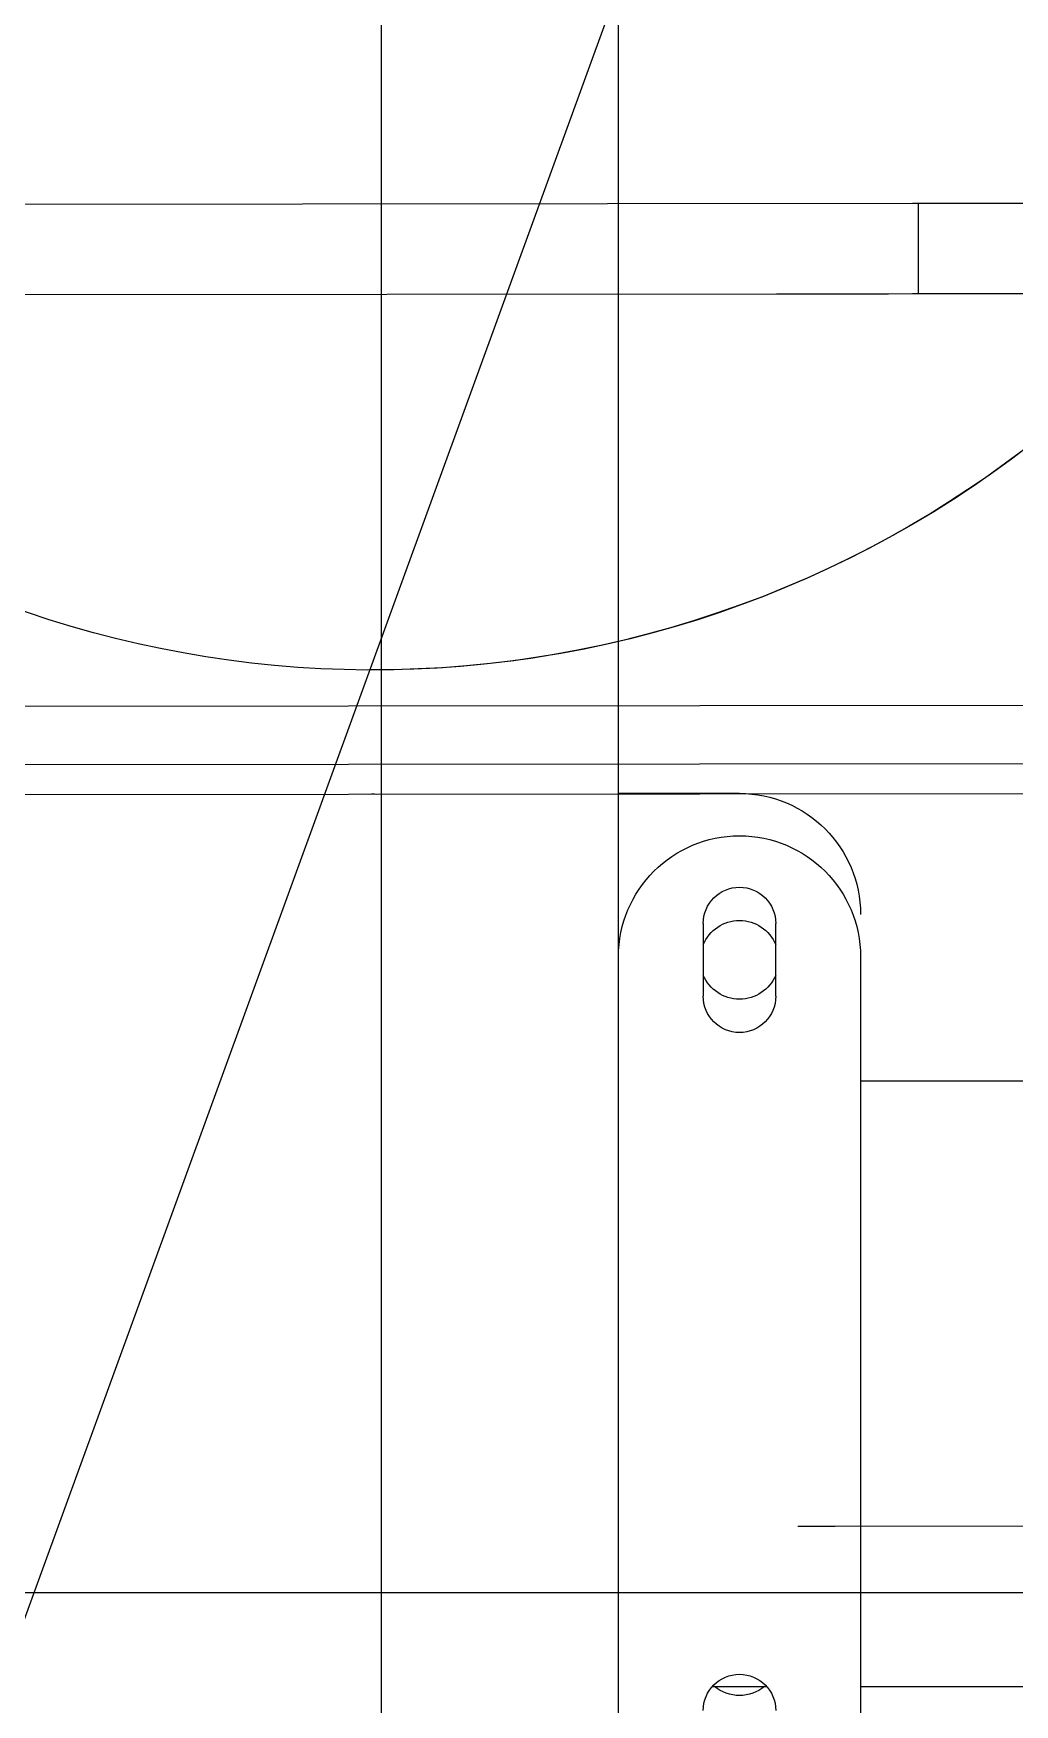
# Model space of a CAD drawing. Header units: inches. Extents: x -233729 to 737493, y -275239 to 196021.
# Drawn here: x 487747 to 487909, y 17635.6 to 17911.6 of the extents above; entities that cross this region are included whole.
import ezdxf

# ---------------------------------------------------------------- set-up
doc = ezdxf.new("R2010")
doc.units = ezdxf.units.IN
doc.header["$MEASUREMENT"] = 0
for name, color, linetype in [('Default', 7, 'Continuous'), ('DV2_0', 7, 'Continuous'), ('P_AX', 7, 'Continuous'), ('pinza', 6, 'Continuous'), ('Sezioni', 7, 'Continuous'), ('supporti', 7, 'Continuous')]:
    doc.layers.add(name, color=color, linetype=linetype)

# ---------------------------------------------------------------- blocks, each defined once
blk = doc.blocks.new('SE2')
at = {"layer": 'DV2_0', "color": 2, "linetype": 'Continuous'}
for p, q in [((660.4497949701864, 3816.916341077484), (660.4497949701864, 1916.916341077484)), ((700.4497949701863, 3606.416341077484), (700.4497949701866, 3778.916341077484)), ((675.9776590151868, 3726.916341077485), (684.9219309251857, 3726.916341077485)), ((700.4497949701864, 3726.916341077485), (1020.449794970186, 3726.916341077485)), ((700.4497949701863, 3626.916341077484), (735.4497949701866, 3626.916341077484)), ((674.4497949701864, 3600.916341077484), (674.4497949701864, 3612.916341077485)), ((686.4497949701864, 3612.916341077485), (686.4497949701864, 3600.916341077484)), ((680.4497949701864, 3579.416341077485), (660.4497949701864, 3579.416341077485))]:
    blk.add_line(p, q, dxfattribs=at)
for centre, radius, start, end in [((680.4497949701862, 3730.916341077484), 6.000000000000006, 180, 0), ((680.4497949701864, 3721.916341077484), 6.5, 50.28486276817231, 129.7151372318261), ((680.4497949701862, 3612.916341077485), 6.000000000000006, 0, 180), ((680.4497949701864, 3606.916341077484), 6.5, 22.61986494803596, 157.3801350519636), ((680.4497949701864, 3606.416341077484), 20.00000000000002, 180, 0), ((680.4497949701864, 3606.916341077484), 6.5, 202.6198649480363, 337.380135051964), ((680.4497949701862, 3600.916341077484), 6.000000000000227, 180, 0), ((680.4497949701864, 3599.416341077485), 20.00000000000002, 270, 0)]:
    blk.add_arc(centre, radius, start, end, dxfattribs=at)
blk = doc.blocks.new('A$C2BE94B00')
at = {"layer": 'Default'}
blk.add_blockref('SE2', (-481.449800909002, -1908.916326194725), dxfattribs=at)
blk = doc.blocks.new('A$C4C4516A4')
at = {"layer": 'supporti', "color": 1}
blk.add_blockref('A$C2BE94B00', (0, 0), dxfattribs=at)
blk = doc.blocks.new('A$C48CB4C16')
at = {"color": 1}
blk.add_line((4100.563442086892, 9006.094285901781, 710.6645883361932), (4100.564237736306, 804.9665521970918, 710.6645883361932), dxfattribs=at)
at = {"layer": 'P_AX', "color": 6, "linetype": 'Continuous'}
for p, q in [((4151.954526698101, 2978.595015653993, 710.6645883361932), (3383.769816184417, 5089.16555974784, 710.6645883361932)), ((4169.347531767328, 3266.564688385117, 710.6645883361932), (4175.495412848889, 3266.558964540835, 710.6645883361932)), ((4169.347531767328, 3266.564688385117, 710.6645883361932), (4175.495412848889, 3266.558964540835, 710.6645883361932)), ((4175.495412848889, 3266.558964540835, 710.6645883361932), (4207.495434893761, 3266.528193427834, 710.6645883361932)), ((4175.495412848889, 3266.558964540835, 710.6645883361932), (4207.495434893761, 3266.528193427834, 710.6645883361932)), ((3974.379189466243, 3145.752301279574, 710.6645883361932), (4224.379073882708, 3145.511902235101, 710.6645883361932)), ((3974.379189466243, 3145.752301279574, 710.6645883361932), (4224.379073882708, 3145.511902235101, 710.6645883361932)), ((3954.376554272254, 3140.860783674872, 710.6645883361932), (4244.37642019533, 3140.58192078362, 710.6645883361932)), ((3954.367294641328, 3131.218973965502, 710.6645883361932), (4244.367160564404, 3130.940111074715, 710.6645883361932)), ((4165.802112214267, 3063.068191595028, 710.6645883361932), (4032.802173704723, 3063.196083886202, 710.6645883361932)), ((4165.802112214267, 3063.068191595028, 710.6645883361932), (4032.802173704723, 3063.196083886202, 710.6645883361932)), ((4184.302095137653, 3063.050402057476, 710.6645883361932), (4165.802112214267, 3063.068191595028, 710.6645883361932)), ((4184.302095137653, 3063.050402057476, 710.6645883361932), (4165.802112214267, 3063.068191595028, 710.6645883361932)), ((4184.302095137653, 3063.050402057476, 710.6645883361932), (4165.802112214267, 3063.068191595028, 710.6645883361932)), ((4188.301905503148, 3063.046555680807, 710.6645883361932), (4184.302095137653, 3063.050402057476, 710.6645883361932)), ((4188.301905503148, 3063.046555680807, 710.6645883361932), (4184.302095137653, 3063.050402057476, 710.6645883361932)), ((4188.301905503148, 3063.046555680807, 710.6645883361932), (4184.302095137653, 3063.050402057476, 710.6645883361932)), ((4189.301899511948, 3063.045594084661, 710.6645883361932), (4188.301905503148, 3063.046555680807, 710.6645883361932)), ((4189.301899511948, 3063.045594084661, 710.6645883361932), (4188.301905503148, 3063.046555680807, 710.6645883361932)), ((4189.301899511948, 3063.045594084661, 710.6645883361932), (4188.301905503148, 3063.046555680807, 710.6645883361932)), ((4189.301899511948, 3063.045594084661, 710.6645883361932), (4189.287475569289, 3048.045601019754, 710.6645883361932)), ((4202.802095107851, 3063.032612536221, 710.6645883361932), (4189.301899511948, 3063.045594084661, 710.6645883361932)), ((4202.802095107851, 3063.032612536221, 710.6645883361932), (4189.301899511948, 3063.045594084661, 710.6645883361932)), ((4202.802095107851, 3063.032612536221, 710.6645883361932), (4189.301899511948, 3063.045594084661, 710.6645883361932)), ((4244.198532558744, 3062.992805871765, 710.6645883361932), (4202.802095107851, 3063.032612536221, 710.6645883361932)), ((4244.198532558744, 3062.992805871765, 710.6645883361932), (4202.802095107851, 3063.032612536221, 710.6645883361932)), ((4010.287563855992, 3048.217726735517, 710.6645883361932), (4188.287481560489, 3048.0465626159, 710.6645883361932)), ((4010.287563855992, 3048.217726735517, 710.6645883361932), (4188.287481560489, 3048.0465626159, 710.6645883361932)), ((4010.287563855992, 3048.217726735517, 710.6645883361932), (4188.287481560489, 3048.0465626159, 710.6645883361932)), ((4188.287481560489, 3048.0465626159, 710.6645883361932), (4189.287475569289, 3048.045601019754, 710.6645883361932)), ((4188.287481560489, 3048.0465626159, 710.6645883361932), (4189.287475569289, 3048.045601019754, 710.6645883361932)), ((4188.287481560489, 3048.0465626159, 710.6645883361932), (4189.287475569289, 3048.045601019754, 710.6645883361932)), ((4189.287475569289, 3048.045601019754, 710.6645883361932), (4189.687509386684, 3048.045216381203, 710.6645883361932)), ((4189.287475569289, 3048.045601019754, 710.6645883361932), (4189.687509386684, 3048.045216381203, 710.6645883361932)), ((4189.287475569289, 3048.045601019754, 710.6645883361932), (4189.687509386684, 3048.045216381203, 710.6645883361932)), ((4189.687509386684, 3048.045216381203, 710.6645883361932), (4199.287471775314, 3048.035985057826, 710.6645883361932)), ((4189.687509386684, 3048.045216381203, 710.6645883361932), (4199.287471775314, 3048.035985057826, 710.6645883361932)), ((4189.687509386684, 3048.045216381203, 710.6645883361932), (4199.287471775314, 3048.035985057826, 710.6645883361932)), ((4189.687509386684, 3048.045216381203, 710.6645883361932), (4199.287471775314, 3048.035985057826, 710.6645883361932)), ((4199.287471775314, 3048.035985057826, 710.6645883361932), (4244.184108616201, 3047.992812806394, 710.6645883361932))]:
    blk.add_line(p, q, dxfattribs=at)
at = {"layer": 'P_AX', "color": 6}
blk.add_circle((4100.5638399116, 4905.530419049437, 710.6645883361932), 4100.563866852364, dxfattribs=at)
at = {"layer": 'P_AX', "color": 6, "linetype": 'Continuous'}
for centre, radius, start, end in [((4099.19163217803, 3156.11970671511, 710.6645883361932), 10.50000000000038, 267.1399234445648, 272.7498857305814), ((4099.191584753803, 2948.13219090889, 710.6645883361932), 177.0000000000009, 152.6743924803464, 27.44557321661936)]:
    blk.add_arc(centre, radius, start, end, dxfattribs=at)
at = {"layer": 'P_AX', "color": 6}
for centre, start, end in [((4099.19158277847, 2948.13226091501, 710.6645883361932), 129.8149848512035, 90.18512856416305), ((4099.19158277847, 2948.132120902768, 710.6645883361932), 269.8148490775229, 230.1849927773721)]:
    blk.add_arc(centre, 177.0000000000008, start, end, dxfattribs=at)
blk = doc.blocks.new('A$C359573D4')
at = {"layer": 'Sezioni'}
blk.add_lwpolyline([(3442.000000274464, 1744.999999171163), (2.744636731e-07, 1744.999999171163), (2.744636731e-07, 1716.999999171163), (3442.000000274464, 1716.999999171163)], close=True, dxfattribs=at)

msp = doc.modelspace()

# ---------------------------------------------------------------- block references
at = {"color": 1, "xscale": -1, "rotation": 180}
msp.add_blockref('A$C48CB4C16', (483703.8745653426, 20931.6161502612, -710.6645883361924), dxfattribs=at)
at = {"xscale": -1, "rotation": 180}
msp.add_blockref('A$C359573D4', (487397.5864043032, 19371.08573067311), dxfattribs=at)
at = {"layer": 'pinza', "color": 6, "linetype": 'Continuous', "xscale": -1, "rotation": 180}
for p in [(487664.5859261547, 19456.58574640874), (487664.5864106214, 19456.58574628953)]:
    msp.add_blockref('A$C4C4516A4', p, dxfattribs=at)

doc.saveas('drawing.dxf')
